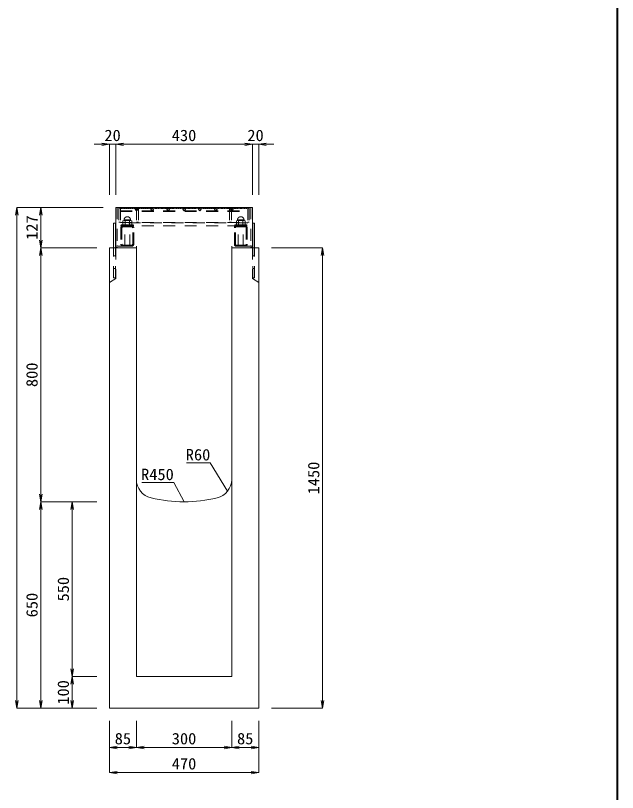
# Model space of a CAD drawing. Units: millimetres at full size; some dimension numbers follow another scale. Extents: x -734 to 58102, y 49499 to 87169.
# Drawn here: x 23780 to 25675, y 64586 to 67032 of the extents above; entities that cross this region are included whole.
import ezdxf
from ezdxf.enums import TextEntityAlignment as Align

# ---------------------------------------------------------------- set-up
doc = ezdxf.new("R2010")
doc.units = ezdxf.units.MM
doc.header["$LTSCALE"] = 50
doc.linetypes.add('USER1', pattern=[1.35, 0.75, -0.6])
for name, color, linetype, lineweight in [('図枠', 7, 'Continuous', 5), ('寸法線', 7, 'Continuous', 13), ('引出線', 4, 'Continuous', 13), ('本体', 2, 'Continuous', 20), ('ｸﾞﾚｰﾁﾝｸﾞ', 7, 'USER1', 9)]:
    doc.layers.add(name, color=color, linetype=linetype, lineweight=lineweight)
doc.styles.add('ＭＳ 明朝', font='')
doc.styles.get('ＭＳ 明朝').set_extended_font_data('MS Mincho')

# ---------------------------------------------------------------- blocks, each defined once
blk = doc.blocks.new('open_arrow')
at = {"color": 0, "linetype": 'Continuous', "lineweight": -2}
blk.add_lwpolyline([(7.5, 1.25), (0, 0), (7.5, -1.25)], dxfattribs=at)

msp = doc.modelspace()

# ---------------------------------------------------------------- linework, layer by layer
at = {"layer": '図枠', "lineweight": 40}
msp.add_line((25674.73, 52257.77), (25674.73, 68877.77), dxfattribs=at)
at = {"layer": '寸法線'}
for p, q in [((24143.55, 66626.28), (24027.55, 66626.28)), ((24075.55, 66467.56), (24075.55, 66626.28)), ((24095.55, 66626.28), (24525.55, 66626.28)), ((24095.55, 66467.56), (24095.55, 66626.28)), ((24095.55, 66467.56), (24095.55, 66626.28)), ((24477.55, 66626.28), (24593.55, 66626.28)), ((24525.55, 66467.56), (24525.55, 66626.28)), ((24525.55, 66467.56), (24525.55, 66626.28)), ((24545.55, 66467.56), (24545.55, 66626.28)), ((23784.19, 64850.54), (23784.19, 66427.54)), ((24055.53, 66427.54), (23784.19, 66427.54)), ((23859.74, 66427.54), (23859.74, 66300.54)), ((24055.53, 66427.54), (23859.74, 66427.54)), ((24035.53, 66300.54), (23859.74, 66300.54)), ((23859.74, 66300.54), (23859.74, 65500.54)), ((24035.53, 66300.54), (23859.74, 66300.54)), ((24585.57, 66300.54), (24746.37, 66300.54)), ((24746.37, 66300.54), (24746.37, 64850.54)), ((24035.53, 65500.54), (23859.74, 65500.54)), ((23859.74, 65500.54), (23859.74, 64850.54)), ((24035.53, 65500.54), (23859.74, 65500.54)), ((23958.34, 64950.54), (23958.34, 65500.54)), ((24035.53, 65500.54), (23958.34, 65500.54)), ((24035.53, 64950.54), (23958.34, 64950.54)), ((23958.34, 64850.54), (23958.34, 64950.54)), ((24035.53, 64950.54), (23958.34, 64950.54)), ((24035.53, 64850.54), (23784.19, 64850.54)), ((24035.53, 64850.54), (23859.74, 64850.54)), ((24035.53, 64850.54), (23958.34, 64850.54)), ((24585.57, 64850.54), (24746.37, 64850.54)), ((24075.55, 64810.52), (24075.55, 64727)), ((24075.55, 64810.52), (24075.55, 64647.95)), ((24160.55, 64810.52), (24160.55, 64727)), ((24160.55, 64810.52), (24160.55, 64727)), ((24460.55, 64810.52), (24460.55, 64727)), ((24460.55, 64810.52), (24460.55, 64727)), ((24545.55, 64810.52), (24545.55, 64727)), ((24545.55, 64810.52), (24545.55, 64647.95)), ((24075.55, 64727), (24160.55, 64727)), ((24160.55, 64727), (24460.55, 64727)), ((24460.55, 64727), (24545.55, 64727)), ((24075.55, 64647.95), (24545.55, 64647.95))]:
    msp.add_line(p, q, dxfattribs=at)
at = {"layer": '引出線'}
for points in [[(24447.62, 65533.86), (24393.21, 65623.75), (24318.54, 65623.75)], [(24310.55, 65500.54), (24278.33, 65561.69), (24177.32, 65561.69)]]:
    msp.add_lwpolyline(points, dxfattribs=at)
at = {"layer": '本体'}
for p, q in [((24075.55, 66300.54), (24075.55, 64850.54)), ((24075.55, 66300.54), (24160.55, 66300.54)), ((24160.55, 65571.07), (24160.55, 66300.54)), ((24460.55, 65571.07), (24460.55, 66300.54)), ((24460.55, 66300.54), (24545.55, 66300.54)), ((24545.55, 64850.54), (24545.55, 66300.54)), ((24160.55, 65571.07), (24160.55, 64950.54)), ((24460.55, 65571.07), (24460.55, 64950.54)), ((24160.55, 64950.54), (24460.55, 64950.54)), ((24075.55, 64850.54), (24545.55, 64850.54))]:
    msp.add_line(p, q, dxfattribs=at)
at = {"layer": '本体', "linetype": 'USER1', "lineweight": 9}
for p, q in [((24095.56, 66300.54), (24095.56, 66203.54)), ((24525.56, 66300.54), (24525.56, 66203.54)), ((24075.56, 66191.04), (24095.56, 66203.54)), ((24545.56, 66191.04), (24525.56, 66203.54))]:
    msp.add_line(p, q, dxfattribs=at)
at = {"layer": '本体'}
for centre, radius, start, end in [((24220.55, 65571.07), 60, 180, 256.65785), ((24400.55, 65571.07), 60, 283.34237, 0), ((24310.55, 65950.54), 450, 256.65777, 283.34225)]:
    msp.add_arc(centre, radius, start, end, dxfattribs=at)
at = {"layer": 'ｸﾞﾚｰﾁﾝｸﾞ', "linetype": 'Continuous'}
for p, q in [((24095.55, 66427.54), (24525.55, 66427.54)), ((24095.55, 66308.17), (24095.55, 66427.54)), ((24525.55, 66300.54), (24525.55, 66427.54)), ((24094.55, 66377.54), (24088.55, 66377.54)), ((24088.55, 66300.54), (24088.55, 66377.54)), ((24094.55, 66300.54), (24094.55, 66377.54)), ((24526.55, 66377.54), (24532.55, 66377.54)), ((24526.55, 66300.54), (24526.55, 66377.54)), ((24532.55, 66300.54), (24532.55, 66377.54))]:
    msp.add_line(p, q, dxfattribs=at)
at = {"layer": 'ｸﾞﾚｰﾁﾝｸﾞ'}
for p, q in [((24100.05, 66427.54), (24100.05, 66308.04)), ((24105.55, 66425.04), (24105.55, 66381.04)), ((24110.05, 66425.04), (24110.05, 66381.04)), ((24110.05, 66425.04), (24110.05, 66370.04)), ((24110.05, 66416.54), (24511.05, 66416.54)), ((24110.05, 66415.04), (24511.05, 66415.04)), ((24113.25, 66425.04), (24114.15, 66422.94)), ((24114.15, 66422.94), (24115.05, 66425.04)), ((24117.05, 66425.04), (24117.95, 66422.94)), ((24117.95, 66422.94), (24118.85, 66425.04)), ((24120.85, 66425.04), (24121.75, 66422.94)), ((24121.75, 66422.94), (24122.65, 66425.04)), ((24124.65, 66425.04), (24125.55, 66422.94)), ((24125.55, 66422.94), (24126.45, 66425.04)), ((24128.45, 66425.04), (24129.35, 66422.94)), ((24129.35, 66422.94), (24130.25, 66425.04)), ((24132.25, 66425.04), (24133.15, 66422.94)), ((24133.15, 66422.94), (24134.05, 66425.04)), ((24136.05, 66425.04), (24136.95, 66422.94)), ((24136.95, 66422.94), (24137.85, 66425.04)), ((24139.85, 66425.04), (24140.75, 66422.94)), ((24140.75, 66422.94), (24141.65, 66425.04)), ((24143.65, 66425.04), (24144.55, 66422.94)), ((24144.55, 66422.94), (24145.45, 66425.04)), ((24147.45, 66425.04), (24148.35, 66422.94)), ((24148.35, 66422.94), (24149.25, 66425.04)), ((24151.25, 66425.04), (24152.15, 66422.94)), ((24152.15, 66422.94), (24153.05, 66425.04)), ((24155.05, 66425.04), (24155.95, 66422.94)), ((24155.95, 66422.94), (24156.85, 66425.04)), ((24160.55, 66425.04), (24156.31, 66420.8)), ((24156.31, 66420.8), (24160.55, 66416.56)), ((24164.79, 66420.8), (24160.55, 66425.04)), ((24160.55, 66416.56), (24164.79, 66420.8)), ((24160.55, 66416.56), (24161.05, 66417.06)), ((24161.05, 66425.04), (24161.05, 66381.04)), ((24165.55, 66425.04), (24166.45, 66422.94)), ((24166.45, 66422.94), (24167.35, 66425.04)), ((24167.05, 66425.04), (24167.05, 66381.04)), ((24169.35, 66425.04), (24170.25, 66422.94)), ((24170.25, 66422.94), (24171.15, 66425.04)), ((24173.15, 66425.04), (24174.05, 66422.94)), ((24174.05, 66422.94), (24174.95, 66425.04)), ((24176.95, 66425.04), (24177.85, 66422.94)), ((24177.85, 66422.94), (24178.75, 66425.04)), ((24180.75, 66425.04), (24181.65, 66422.94)), ((24181.65, 66422.94), (24182.55, 66425.04)), ((24184.55, 66425.04), (24185.45, 66422.94)), ((24185.45, 66422.94), (24186.35, 66425.04)), ((24188.35, 66425.04), (24189.25, 66422.94)), ((24189.25, 66422.94), (24190.15, 66425.04)), ((24192.15, 66425.04), (24193.05, 66422.94)), ((24193.05, 66422.94), (24193.95, 66425.04)), ((24195.95, 66425.04), (24196.85, 66422.94)), ((24196.85, 66422.94), (24197.75, 66425.04)), ((24199.75, 66425.04), (24200.65, 66422.94)), ((24200.65, 66422.94), (24201.55, 66425.04)), ((24203.55, 66425.04), (24204.45, 66422.94)), ((24204.45, 66422.94), (24205.35, 66425.04)), ((24210.55, 66425.04), (24206.31, 66420.8)), ((24206.31, 66420.8), (24210.55, 66416.56)), ((24214.8, 66420.8), (24210.55, 66425.04)), ((24210.55, 66416.56), (24214.8, 66420.8)), ((24215.55, 66425.04), (24216.45, 66422.94)), ((24216.45, 66422.94), (24217.35, 66425.04)), ((24219.35, 66425.04), (24220.25, 66422.94)), ((24220.25, 66422.94), (24221.15, 66425.04)), ((24223.15, 66425.04), (24224.05, 66422.94)), ((24224.05, 66422.94), (24224.95, 66425.04)), ((24226.95, 66425.04), (24227.85, 66422.94)), ((24227.85, 66422.94), (24228.75, 66425.04)), ((24230.75, 66425.04), (24231.65, 66422.94)), ((24231.65, 66422.94), (24232.55, 66425.04)), ((24234.55, 66425.04), (24235.45, 66422.94)), ((24235.45, 66422.94), (24236.35, 66425.04)), ((24238.35, 66425.04), (24239.25, 66422.94)), ((24239.25, 66422.94), (24240.15, 66425.04)), ((24242.15, 66425.04), (24243.05, 66422.94)), ((24243.05, 66422.94), (24243.95, 66425.04)), ((24245.95, 66425.04), (24246.85, 66422.94)), ((24246.85, 66422.94), (24247.75, 66425.04)), ((24249.75, 66425.04), (24250.65, 66422.94)), ((24250.65, 66422.94), (24251.55, 66425.04)), ((24253.55, 66425.04), (24254.45, 66422.94)), ((24254.45, 66422.94), (24255.35, 66425.04)), ((24260.55, 66425.04), (24256.31, 66420.8)), ((24256.31, 66420.8), (24260.55, 66416.56)), ((24264.8, 66420.8), (24260.55, 66425.04)), ((24260.55, 66416.56), (24264.8, 66420.8)), ((24265.55, 66425.04), (24266.45, 66422.94)), ((24266.45, 66422.94), (24267.35, 66425.04)), ((24269.35, 66425.04), (24270.25, 66422.94)), ((24270.25, 66422.94), (24271.15, 66425.04)), ((24273.15, 66425.04), (24274.05, 66422.94)), ((24274.05, 66422.94), (24274.95, 66425.04)), ((24276.95, 66425.04), (24277.85, 66422.94)), ((24277.85, 66422.94), (24278.75, 66425.04)), ((24280.75, 66425.04), (24281.65, 66422.94)), ((24281.65, 66422.94), (24282.55, 66425.04)), ((24284.55, 66425.04), (24285.45, 66422.94)), ((24285.45, 66422.94), (24286.35, 66425.04)), ((24288.35, 66425.04), (24289.25, 66422.94)), ((24289.25, 66422.94), (24290.15, 66425.04)), ((24292.15, 66425.04), (24293.05, 66422.94)), ((24293.05, 66422.94), (24293.95, 66425.04)), ((24295.95, 66425.04), (24296.85, 66422.94)), ((24296.85, 66422.94), (24297.75, 66425.04)), ((24299.75, 66425.04), (24300.65, 66422.94)), ((24300.65, 66422.94), (24301.55, 66425.04)), ((24303.55, 66425.04), (24304.45, 66422.94)), ((24304.45, 66422.94), (24305.35, 66425.04)), ((24310.55, 66425.04), (24306.31, 66420.8)), ((24306.31, 66420.8), (24310.55, 66416.56)), ((24310.55, 66425.04), (24314.8, 66420.8)), ((24314.8, 66420.8), (24310.55, 66416.56)), ((24316.65, 66422.94), (24315.75, 66425.04)), ((24317.55, 66425.04), (24316.65, 66422.94)), ((24320.45, 66422.94), (24319.55, 66425.04)), ((24321.35, 66425.04), (24320.45, 66422.94)), ((24324.25, 66422.94), (24323.35, 66425.04)), ((24325.15, 66425.04), (24324.25, 66422.94)), ((24328.05, 66422.94), (24327.15, 66425.04)), ((24328.95, 66425.04), (24328.05, 66422.94)), ((24331.85, 66422.94), (24330.95, 66425.04)), ((24332.75, 66425.04), (24331.85, 66422.94)), ((24335.65, 66422.94), (24334.75, 66425.04)), ((24336.55, 66425.04), (24335.65, 66422.94)), ((24339.45, 66422.94), (24338.55, 66425.04)), ((24340.35, 66425.04), (24339.45, 66422.94)), ((24343.25, 66422.94), (24342.35, 66425.04)), ((24344.15, 66425.04), (24343.25, 66422.94)), ((24347.05, 66422.94), (24346.15, 66425.04)), ((24347.95, 66425.04), (24347.05, 66422.94)), ((24350.85, 66422.94), (24349.95, 66425.04)), ((24351.75, 66425.04), (24350.85, 66422.94)), ((24354.65, 66422.94), (24353.75, 66425.04)), ((24355.55, 66425.04), (24354.65, 66422.94)), ((24356.31, 66420.8), (24360.55, 66425.04)), ((24360.55, 66416.56), (24356.31, 66420.8)), ((24360.55, 66425.04), (24364.79, 66420.8)), ((24364.79, 66420.8), (24360.55, 66416.56)), ((24366.65, 66422.94), (24365.75, 66425.04)), ((24367.55, 66425.04), (24366.65, 66422.94)), ((24370.45, 66422.94), (24369.55, 66425.04)), ((24371.35, 66425.04), (24370.45, 66422.94)), ((24374.25, 66422.94), (24373.35, 66425.04)), ((24375.15, 66425.04), (24374.25, 66422.94)), ((24378.05, 66422.94), (24377.15, 66425.04)), ((24378.95, 66425.04), (24378.05, 66422.94)), ((24381.85, 66422.94), (24380.95, 66425.04)), ((24382.75, 66425.04), (24381.85, 66422.94)), ((24385.65, 66422.94), (24384.75, 66425.04)), ((24386.55, 66425.04), (24385.65, 66422.94)), ((24389.45, 66422.94), (24388.55, 66425.04)), ((24390.35, 66425.04), (24389.45, 66422.94)), ((24393.25, 66422.94), (24392.35, 66425.04)), ((24394.15, 66425.04), (24393.25, 66422.94)), ((24397.05, 66422.94), (24396.15, 66425.04)), ((24397.95, 66425.04), (24397.05, 66422.94)), ((24400.85, 66422.94), (24399.95, 66425.04)), ((24401.75, 66425.04), (24400.85, 66422.94)), ((24404.65, 66422.94), (24403.75, 66425.04)), ((24405.55, 66425.04), (24404.65, 66422.94)), ((24406.31, 66420.8), (24410.55, 66425.04)), ((24410.55, 66416.56), (24406.31, 66420.8)), ((24410.55, 66425.04), (24414.79, 66420.8)), ((24414.79, 66420.8), (24410.55, 66416.56)), ((24416.65, 66422.94), (24415.75, 66425.04)), ((24417.55, 66425.04), (24416.65, 66422.94)), ((24420.45, 66422.94), (24419.55, 66425.04)), ((24421.35, 66425.04), (24420.45, 66422.94)), ((24424.25, 66422.94), (24423.35, 66425.04)), ((24425.15, 66425.04), (24424.25, 66422.94)), ((24428.05, 66422.94), (24427.15, 66425.04)), ((24428.95, 66425.04), (24428.05, 66422.94)), ((24431.85, 66422.94), (24430.95, 66425.04)), ((24432.75, 66425.04), (24431.85, 66422.94)), ((24435.65, 66422.94), (24434.75, 66425.04)), ((24436.55, 66425.04), (24435.65, 66422.94)), ((24439.45, 66422.94), (24438.55, 66425.04)), ((24440.35, 66425.04), (24439.45, 66422.94)), ((24443.25, 66422.94), (24442.35, 66425.04)), ((24444.15, 66425.04), (24443.25, 66422.94)), ((24447.05, 66422.94), (24446.15, 66425.04)), ((24447.95, 66425.04), (24447.05, 66422.94)), ((24450.85, 66422.94), (24449.95, 66425.04)), ((24451.75, 66425.04), (24450.85, 66422.94)), ((24454.65, 66422.94), (24453.75, 66425.04)), ((24454.05, 66425.04), (24454.05, 66381.04)), ((24455.55, 66425.04), (24454.65, 66422.94)), ((24456.31, 66420.8), (24460.55, 66425.04)), ((24460.55, 66416.56), (24456.31, 66420.8)), ((24460.05, 66425.04), (24460.05, 66381.04)), ((24460.55, 66416.56), (24460.05, 66417.06)), ((24460.55, 66425.04), (24464.8, 66420.8)), ((24464.8, 66420.8), (24460.55, 66416.56)), ((24465.15, 66422.94), (24464.25, 66425.04)), ((24466.05, 66425.04), (24465.15, 66422.94)), ((24468.95, 66422.94), (24468.05, 66425.04)), ((24469.85, 66425.04), (24468.95, 66422.94)), ((24472.75, 66422.94), (24471.85, 66425.04)), ((24473.65, 66425.04), (24472.75, 66422.94)), ((24476.55, 66422.94), (24475.65, 66425.04)), ((24477.45, 66425.04), (24476.55, 66422.94)), ((24480.35, 66422.94), (24479.45, 66425.04)), ((24481.25, 66425.04), (24480.35, 66422.94)), ((24484.15, 66422.94), (24483.25, 66425.04)), ((24485.05, 66425.04), (24484.15, 66422.94)), ((24487.95, 66422.94), (24487.05, 66425.04)), ((24488.85, 66425.04), (24487.95, 66422.94)), ((24491.75, 66422.94), (24490.85, 66425.04)), ((24492.65, 66425.04), (24491.75, 66422.94)), ((24495.55, 66422.94), (24494.65, 66425.04)), ((24496.45, 66425.04), (24495.55, 66422.94)), ((24499.35, 66422.94), (24498.45, 66425.04)), ((24500.25, 66425.04), (24499.35, 66422.94)), ((24503.15, 66422.94), (24502.25, 66425.04)), ((24504.05, 66425.04), (24503.15, 66422.94)), ((24506.95, 66422.94), (24506.05, 66425.04)), ((24507.85, 66425.04), (24506.95, 66422.94)), ((24511.05, 66425.04), (24511.05, 66381.04)), ((24511.05, 66425.04), (24511.05, 66370.04)), ((24515.55, 66425.04), (24515.55, 66381.04)), ((24521.05, 66427.54), (24521.05, 66308.04)), ((24121.67, 66388.04), (24142.44, 66388.04)), ((24121.67, 66386.04), (24121.67, 66388.04)), ((24142.44, 66388.04), (24142.44, 66386.04)), ((24499.44, 66388.04), (24478.66, 66388.04)), ((24478.66, 66388.04), (24478.66, 66386.04)), ((24499.44, 66386.04), (24499.44, 66388.04)), ((24105.55, 66381.04), (24110.05, 66381.04)), ((24110.05, 66380.04), (24511.05, 66380.04)), ((24511.05, 66378.54), (24110.05, 66378.54)), ((24110.05, 66370.04), (24511.05, 66370.04)), ((24112.05, 66363.64), (24112.05, 66311.44)), ((24113.05, 66373.04), (24151.05, 66373.04)), ((24113.05, 66373.04), (24132.05, 66373.04)), ((24113.05, 66370.04), (24113.05, 66373.04)), ((24151.05, 66370.04), (24113.05, 66370.04)), ((24115.25, 66363.64), (24115.25, 66311.44)), ((24117.55, 66369.98), (24117.55, 66366.71)), ((24118.2, 66384.84), (24121.67, 66386.04)), ((24118.2, 66373.04), (24118.2, 66384.84)), ((24132.05, 66373.04), (24118.2, 66373.04)), ((24145.65, 66370.04), (24118.45, 66370.04)), ((24145.65, 66366.84), (24118.45, 66366.84)), ((24145.65, 66370.04), (24118.46, 66370.04)), ((24121.67, 66386.04), (24125.13, 66384.84)), ((24142.44, 66386.04), (24121.67, 66386.04)), ((24124.05, 66305.04), (24124.05, 66370.04)), ((24124.05, 66370.04), (24140.05, 66370.04)), ((24125.13, 66384.84), (24132.05, 66386.04)), ((24125.13, 66373.04), (24125.13, 66384.84)), ((24132.05, 66373.04), (24125.13, 66373.04)), ((24132.05, 66386.04), (24138.98, 66384.84)), ((24145.9, 66373.04), (24132.05, 66373.04)), ((24138.98, 66384.84), (24142.44, 66386.04)), ((24138.98, 66384.84), (24138.98, 66373.04)), ((24140.05, 66305.04), (24140.05, 66370.04)), ((24142.44, 66386.04), (24145.9, 66384.84)), ((24145.9, 66384.84), (24145.9, 66373.04)), ((24146.55, 66369.98), (24146.55, 66366.71)), ((24148.85, 66311.44), (24148.85, 66363.64)), ((24151.05, 66373.04), (24151.05, 66370.04)), ((24152.05, 66311.44), (24152.05, 66363.64)), ((24161.05, 66381.04), (24167.05, 66381.04)), ((24460.05, 66381.04), (24454.05, 66381.04)), ((24469.05, 66311.44), (24469.05, 66363.64)), ((24508.05, 66373.04), (24470.05, 66373.04)), ((24470.05, 66373.04), (24470.05, 66370.04)), ((24470.05, 66370.04), (24508.05, 66370.04)), ((24472.25, 66311.44), (24472.25, 66363.64)), ((24474.55, 66369.98), (24474.55, 66366.71)), ((24478.66, 66386.04), (24475.2, 66384.84)), ((24475.2, 66384.84), (24475.2, 66373.04)), ((24475.2, 66373.04), (24489.05, 66373.04)), ((24475.45, 66370.04), (24502.65, 66370.04)), ((24475.45, 66370.04), (24502.65, 66370.04)), ((24475.45, 66366.84), (24502.65, 66366.84)), ((24482.13, 66384.84), (24478.66, 66386.04)), ((24478.66, 66386.04), (24499.44, 66386.04)), ((24481.05, 66305.04), (24481.05, 66370.04)), ((24497.05, 66370.04), (24481.05, 66370.04)), ((24489.05, 66386.04), (24482.13, 66384.84)), ((24482.13, 66384.84), (24482.13, 66373.04)), ((24495.98, 66384.84), (24489.05, 66386.04)), ((24489.05, 66373.04), (24502.9, 66373.04)), ((24508.05, 66373.04), (24489.05, 66373.04)), ((24489.05, 66373.04), (24495.98, 66373.04)), ((24499.44, 66386.04), (24495.98, 66384.84)), ((24495.98, 66373.04), (24495.98, 66384.84)), ((24497.05, 66305.04), (24497.05, 66370.04)), ((24502.9, 66384.84), (24499.44, 66386.04)), ((24502.9, 66373.04), (24502.9, 66384.84)), ((24503.55, 66369.98), (24503.55, 66366.71)), ((24505.85, 66363.64), (24505.85, 66311.44)), ((24508.05, 66370.04), (24508.05, 66373.04)), ((24509.05, 66363.64), (24509.05, 66311.44)), ((24515.55, 66381.04), (24511.05, 66381.04)), ((24088.55, 66205.54), (24088.55, 66300.54)), ((24094.55, 66205.54), (24094.55, 66300.54)), ((24103.05, 66305.04), (24160.55, 66305.04)), ((24117.55, 66308.37), (24117.55, 66305.1)), ((24118.45, 66308.24), (24145.65, 66308.24)), ((24118.45, 66305.04), (24145.65, 66305.04)), ((24146.55, 66308.37), (24146.55, 66305.1)), ((24160.55, 66305.04), (24160.55, 66300.54)), ((24518.05, 66305.04), (24460.55, 66305.04)), ((24460.55, 66305.04), (24460.55, 66300.54)), ((24474.55, 66308.37), (24474.55, 66305.1)), ((24502.65, 66308.24), (24475.45, 66308.24)), ((24502.65, 66305.04), (24475.45, 66305.04)), ((24503.55, 66308.37), (24503.55, 66305.1)), ((24526.55, 66205.54), (24526.55, 66300.54)), ((24532.55, 66205.54), (24532.55, 66300.54)), ((24088.55, 66275.54), (24094.55, 66275.54)), ((24526.55, 66275.54), (24532.55, 66275.54)), ((24088.55, 66235.54), (24094.55, 66235.54)), ((24526.55, 66235.54), (24532.55, 66235.54)), ((24094.55, 66205.54), (24088.55, 66205.54)), ((24526.55, 66205.54), (24532.55, 66205.54))]:
    msp.add_line(p, q, dxfattribs=at)
at = {"layer": 'ｸﾞﾚｰﾁﾝｸﾞ', "lineweight": 5}
msp.add_line((24105.55, 66425.04), (24515.55, 66425.04), dxfattribs=at)
at = {"layer": 'ｸﾞﾚｰﾁﾝｸﾞ'}
for centre, radius, start, end in [((24132.05, 66388.04), 10.25, 0, 180), ((24489.05, 66388.04), 10.25, 0, 180), ((24118.45, 66363.64), 6.4, 90, 180), ((24118.45, 66363.64), 3.2, 90, 180), ((24145.65, 66363.64), 6.4, 0, 90), ((24145.65, 66363.64), 3.2, 0, 90), ((24475.45, 66363.64), 6.4, 90, 180), ((24475.45, 66363.64), 3.2, 90, 180), ((24502.65, 66363.64), 6.4, 0, 90), ((24502.65, 66363.64), 3.2, 0, 90), ((24103.05, 66308.04), 7.5, 179.01874, 270), ((24103.05, 66308.04), 3, 180, 270), ((24118.45, 66311.44), 6.4, 180, 270), ((24118.45, 66311.44), 3.2, 180, 270), ((24145.65, 66311.44), 6.4, 270, 0), ((24145.65, 66311.44), 3.2, 270, 0), ((24475.45, 66311.44), 6.4, 180, 270), ((24475.45, 66311.44), 3.2, 180, 270), ((24502.65, 66311.44), 6.4, 270, 0), ((24502.65, 66311.44), 3.2, 270, 0), ((24518.05, 66308.04), 7.5, 270, 0), ((24518.05, 66308.04), 3, 270, 0)]:
    msp.add_arc(centre, radius, start, end, dxfattribs=at)

# ---------------------------------------------------------------- block references
at = {"layer": '寸法線', "xscale": 3.2, "yscale": 3.2}
for p, rotation in [((24075.55, 66626.28), 180), ((24525.55, 66626.28), 180), ((24525.55, 66626.28), 180), ((23784.19, 66427.54), 270), ((23859.74, 66427.54), 270), ((23859.74, 66300.54), 90), ((23859.74, 66300.54), 270), ((24746.37, 66300.54), 270), ((23859.74, 65500.54), 90), ((23859.74, 65500.54), 270), ((23958.34, 65500.54), 270), ((23958.34, 64950.54), 90), ((23958.34, 64950.54), 270), ((23784.19, 64850.54), 90), ((23859.74, 64850.54), 90), ((23958.34, 64850.54), 90), ((24746.37, 64850.54), 90), ((24160.55, 64727), 180), ((24460.55, 64727), 180), ((24545.55, 64727), 180), ((24545.55, 64647.95), 180)]:
    msp.add_blockref('open_arrow', p, dxfattribs=dict(at, rotation=rotation))
for p in [(24095.55, 66626.28), (24095.55, 66626.28), (24545.55, 66626.28), (24075.55, 64727), (24160.55, 64727), (24460.55, 64727), (24075.55, 64647.95)]:
    msp.add_blockref('open_arrow', p, dxfattribs=at)
at = {"layer": '引出線', "xscale": 0.0533, "yscale": 0.0533}
for p, rotation in [((24447.62, 65533.86), 121.2), ((24310.55, 65500.54), 117.8)]:
    msp.add_blockref('open_arrow', p, dxfattribs=dict(at, rotation=rotation))

# ---------------------------------------------------------------- texts
at = {"layer": '寸法線', "style": 'ＭＳ 明朝', "width": 1.05}
for s, p in [('20', (24085.55, 66654.3)), ('430', (24310.55, 66654.3)), ('20', (24535.55, 66654.3)), ('85', (24118.05, 64755.02)), ('300', (24310.55, 64755.02)), ('85', (24503.05, 64755.02)), ('470', (24310.55, 64675.97))]:
    msp.add_text(s, height=36.03, dxfattribs=at).set_placement(p, align=Align.MIDDLE_CENTER)
for s, p in [('127', (23831.72, 66364.04)), ('800', (23831.72, 65900.54)), ('1450', (24718.35, 65575.54)), ('550', (23930.32, 65225.54)), ('650', (23831.72, 65175.54)), ('100', (23930.32, 64900.54))]:
    msp.add_text(s, height=36.03, rotation=90, dxfattribs=at).set_placement(p, align=Align.MIDDLE_CENTER)
at = {"layer": '引出線', "style": 'ＭＳ 明朝', "width": 1.05}
for s, p in [('R60', (24393.21, 65666.95)), ('R450', (24278.33, 65604.89))]:
    msp.add_text(s, height=36.03, dxfattribs=at).set_placement(p, align=Align.TOP_RIGHT)

doc.saveas('drawing.dxf')
